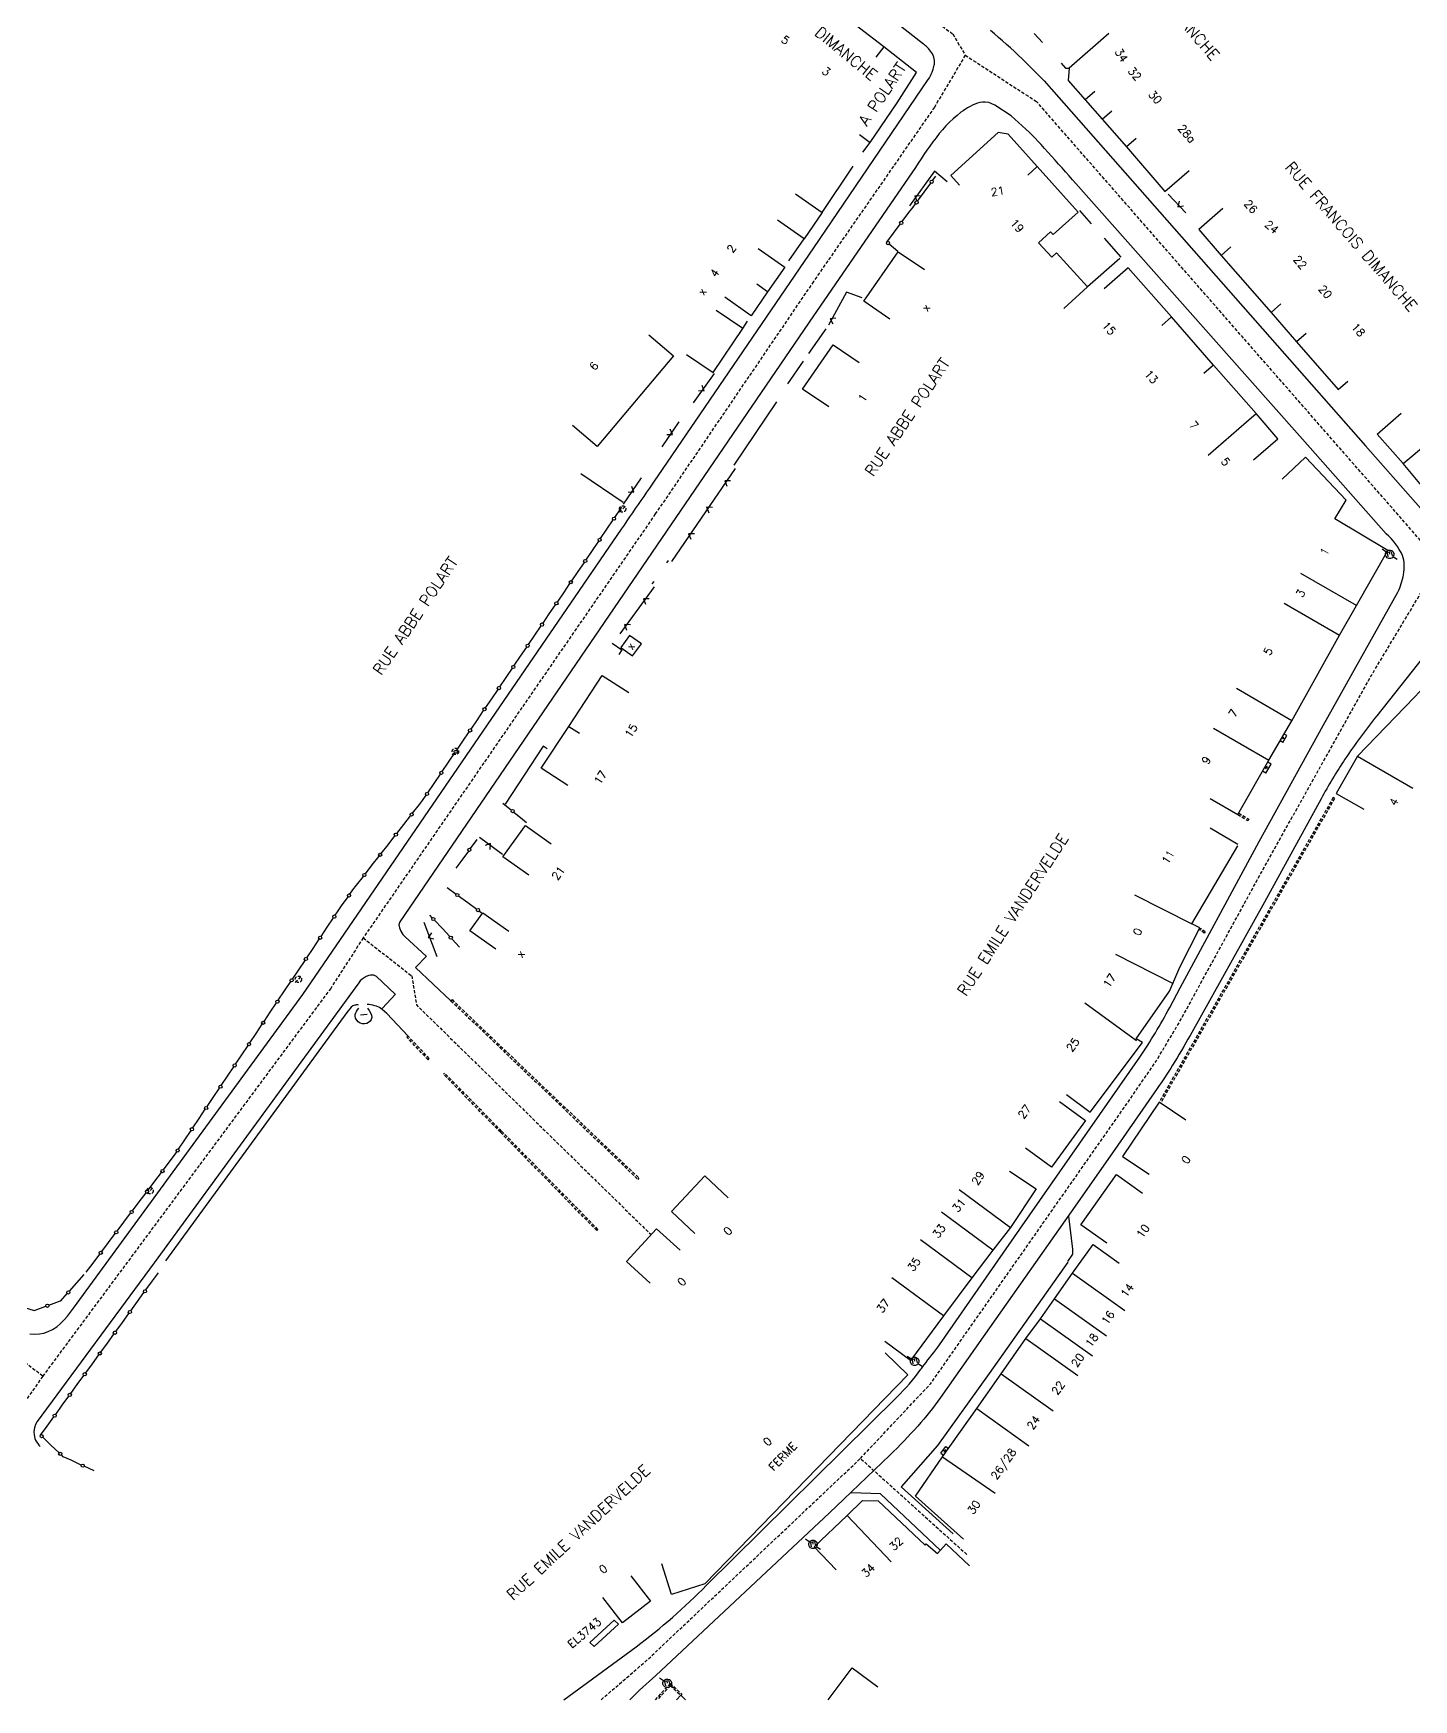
# Model space of a CAD drawing. Header units: millimetres. Extents: x 163999 to 165000, y 124000 to 125000.
# Drawn here: x 164389.1 to 164604.8, y 124000 to 124260.3 of the extents above; entities that cross this region are included whole.
import ezdxf
from ezdxf.enums import TextEntityAlignment as Align

# ---------------------------------------------------------------- set-up
doc = ezdxf.new("R2010")
doc.units = ezdxf.units.MM
doc.linetypes.add('DASHED', pattern=[0.75, 0.5, -0.25])
doc.layers.get('0').update_dxf_attribs({"linetype": 'CONTINUOUS'})
for name, color, linetype in [('W0001', 6, 'DASHED'), ('W0008', 7, 'CONTINUOUS'), ('W0100', 7, 'CONTINUOUS'), ('W0112', 1, 'DASHED'), ('W0310', 3, 'CONTINUOUS'), ('W0322', 7, 'CONTINUOUS'), ('W0471', 7, 'CONTINUOUS'), ('W0984', 7, 'CONTINUOUS'), ('W0989', 7, 'CONTINUOUS'), ('W0991', 7, 'CONTINUOUS'), ('W1102', 7, 'CONTINUOUS')]:
    doc.layers.add(name, color=color, linetype=linetype)
doc.styles.get("Standard").update_dxf_attribs({"font": 'romans.shx', "width": 0.85})

# ---------------------------------------------------------------- blocks, each defined once
blk = doc.blocks.new('T471')
for p, q in [((-0.333334, 0.333334), (-0.333334, -0.333334)), ((-0.333334, 0.333334), (0.333334, 0.333334)), ((-0.333334, 0), (0, 0)), ((0.500001, 0.500001), (1.000002, 1.000002)), ((-0.500001, -0.500001), (-1.000002, -1.000002)), ((-0.333334, -0.333334), (0.333334, -0.333334))]:
    blk.add_line(p, q)
blk.add_ellipse((0, 0), major_axis=(0.471405, 0.471405), ratio=1, start_param=5.4977871438, end_param=11.780972451)

msp = doc.modelspace()

# ---------------------------------------------------------------- linework, layer by layer
at = {"layer": 'W0001'}
for p, q in [((164516.2, 124272.69), (164532.81, 124260.21)), ((164532.81, 124260.21), (164534.76, 124256.89)), ((164534.76, 124256.89), (164529.94, 124248.78)), ((164534.76, 124256.89), (164545.91, 124249.65)), ((164529.94, 124248.78), (164511.05, 124221.56)), ((164608.85, 124177.72), (164545.91, 124249.65)), ((164511.05, 124221.56), (164486.33, 124185.23)), ((164486.33, 124185.23), (164440.68, 124119)), ((164440.68, 124119), (164435.6, 124111.12)), ((164440.68, 124119), (164448.26, 124113.08)), ((164435.6, 124111.12), (164390.6, 124050.53)), ((164390.6, 124050.53), (164381.45, 124057.61)), ((164390.6, 124050.53), (164381.17, 124036.96))]:
    msp.add_line(p, q, dxfattribs=at)
at = {"layer": 'W0001', "flags": 128}
for points in [[(164518.38, 124037.69), (164529.38, 124049.4), (164534.5, 124056.71), (164560.07, 124093.18), (164564.58, 124099.75), (164568.29, 124105.95), (164581.08, 124129.32), (164598.21, 124159.98), (164608.85, 124177.72), (164623.8, 124160.84), (164623.8, 124160.84)], [(164448.26, 124113.08), (164449.02, 124108.53), (164485.66, 124072.65), (164485.66, 124072.65)], [(164477.86, 124000), (164484.86, 124006.01), (164518.38, 124037.69), (164523.7, 124032.89), (164532.31, 124025.12), (164535.03, 124022.67), (164535.03, 124022.67)]]:
    msp.add_lwpolyline(points, dxfattribs=at)
at = {"layer": 'W0008'}
for p, q in [((164522.02, 124258.18), (164514.43, 124264.02)), ((164557.18, 124260.3), (164550.97, 124254.88)), ((164522.02, 124258.18), (164520.79, 124256.6)), ((164527.12, 124254.2), (164522.02, 124258.18)), ((164524.13, 124249.46), (164527.12, 124254.2)), ((164550.97, 124254.88), (164550.84, 124252.92)), ((164550.84, 124252.92), (164553.52, 124249.91)), ((164555.03, 124251.21), (164553.52, 124249.91)), ((164519.89, 124243.28), (164524.13, 124249.46)), ((164553.52, 124249.91), (164556.16, 124246.89)), ((164556.16, 124246.89), (164557.67, 124248.19)), ((164556.16, 124246.89), (164559.94, 124242.57)), ((164518.21, 124244.49), (164519.89, 124243.28)), ((164539.9, 124244.8), (164532.53, 124238.08)), ((164541.47, 124244.55), (164539.9, 124244.8)), ((164546, 124239.49), (164541.47, 124244.55)), ((164561.46, 124243.88), (164559.94, 124242.57)), ((164559.94, 124242.57), (164565.95, 124235.61)), ((164529.96, 124238.77), (164526.06, 124233.38)), ((164531.95, 124237.12), (164529.96, 124238.77)), ((164532.53, 124238.08), (164533.87, 124236.61)), ((164544.51, 124238.15), (164546, 124239.49)), ((164552.39, 124232.37), (164546, 124239.49)), ((164565.95, 124235.61), (164569.74, 124238.87)), ((164508.22, 124235.22), (164512.39, 124232.33)), ((164526.87, 124234.93), (164527.18, 124234.08)), ((164527.77, 124234.89), (164526.87, 124234.93)), ((164566.45, 124235.21), (164569.25, 124232.26)), ((164512.39, 124232.33), (164509.57, 124228.22)), ((164548.48, 124228.87), (164552.39, 124232.37)), ((164568.19, 124234.1), (164567.99, 124233.22)), ((164567.99, 124233.22), (164568.88, 124233.38)), ((164574.99, 124232.96), (164571.23, 124229.67)), ((164509.57, 124228.22), (164505.41, 124231.1)), ((164571.23, 124229.67), (164574.76, 124225.63)), ((164546.2, 124227.6), (164548.07, 124229.32)), ((164548.27, 124225.33), (164546.2, 124227.6)), ((164548.07, 124229.32), (164548.48, 124228.87)), ((164502.4, 124226.69), (164506.55, 124223.79)), ((164518.92, 124218.46), (164524.3, 124226.2)), ((164524.3, 124226.2), (164528.37, 124223.41)), ((164549.01, 124226.01), (164548.27, 124225.33)), ((164553.87, 124220.69), (164549.01, 124226.01)), ((164576.26, 124226.95), (164574.76, 124225.63)), ((164574.76, 124225.63), (164582.58, 124216.71)), ((164506.55, 124223.79), (164503.87, 124219.91)), ((164560.21, 124223.69), (164556.45, 124220.39)), ((164566.98, 124216), (164560.21, 124223.69)), ((164503.87, 124219.91), (164501.33, 124216.2)), ((164503.87, 124219.91), (164502.19, 124221.11)), ((164516.21, 124219.89), (164513.39, 124214.7)), ((164518.67, 124218.98), (164516.21, 124219.89)), ((164550.17, 124217.32), (164553.87, 124220.69)), ((164499.98, 124214.21), (164495.83, 124217)), ((164501.33, 124216.2), (164497.18, 124219.1)), ((164522.99, 124215.68), (164518.92, 124218.46)), ((164582.58, 124216.71), (164584.08, 124218.03)), ((164582.58, 124216.71), (164586.52, 124212.1)), ((164495.37, 124207.35), (164499.98, 124214.21)), ((164514.56, 124215.81), (164513.67, 124215.73)), ((164513.67, 124215.73), (164514.09, 124214.93)), ((164565.48, 124214.69), (164566.98, 124216)), ((164573.53, 124208.47), (164566.98, 124216)), ((164485.33, 124213.23), (164489.18, 124209.94)), ((164509.35, 124204.74), (164514.12, 124211.64)), ((164514.12, 124211.64), (164518.2, 124208.87)), ((164588.03, 124213.42), (164586.52, 124212.1)), ((164586.52, 124212.1), (164593.03, 124204.66)), ((164489.18, 124209.94), (164477.25, 124195.78)), ((164491.22, 124210.15), (164495.37, 124207.35)), ((164492.29, 124202.58), (164495.57, 124207.16)), ((164573.53, 124208.47), (164572.03, 124207.15)), ((164580.19, 124200.92), (164573.53, 124208.47)), ((164493.05, 124204.5), (164493.95, 124204.47)), ((164493.95, 124204.47), (164493.63, 124205.31)), ((164513.43, 124201.97), (164509.35, 124204.74)), ((164593.03, 124204.66), (164594.54, 124205.98)), ((164477.25, 124195.78), (164473.4, 124199.06)), ((164487.4, 124195.72), (164490.03, 124199.61)), ((164489.01, 124197.65), (164488.67, 124198.49)), ((164578.68, 124199.6), (164580.19, 124200.92)), ((164488.11, 124197.66), (164489.01, 124197.65)), ((164481.38, 124186.74), (164484.18, 124190.86)), ((164498.8, 124192.32), (164488.86, 124177.8)), ((164482.09, 124188.67), (164482.99, 124188.66)), ((164482.99, 124188.66), (164482.65, 124189.5)), ((164497.18, 124190.39), (164497.51, 124189.56)), ((164498.08, 124190.38), (164497.18, 124190.39)), ((164494.35, 124186.27), (164494.69, 124185.43)), ((164495.25, 124186.26), (164494.35, 124186.27)), ((164491.53, 124182.14), (164491.86, 124181.31)), ((164492.43, 124182.13), (164491.53, 124182.14)), ((164486.13, 124173.86), (164480.78, 124166.49)), ((164484.46, 124171.99), (164484.78, 124171.14)), ((164485.36, 124171.95), (164484.46, 124171.99)), ((164481.53, 124167.94), (164481.84, 124167.09)), ((164482.43, 124167.9), (164481.53, 124167.94)), ((164482.31, 124166.22), (164480.93, 124164.37)), ((164484.15, 124164.92), (164482.31, 124166.22)), ((164482.77, 124163.06), (164484.15, 124164.92)), ((164480.93, 124164.37), (164482.77, 124163.06)), ((164472.84, 124152.04), (164478.02, 124160)), ((164478.02, 124160), (164482.18, 124157.33)), ((164468.49, 124145.5), (164472.84, 124152.04)), ((164472.84, 124152.04), (164474.49, 124151.01)), ((164472.65, 124142.82), (164468.49, 124145.5)), ((164462.51, 124131.67), (164466.04, 124136.55)), ((164466.04, 124136.55), (164470.07, 124133.69)), ((164462.45, 124132.05), (164458.83, 124134.7)), ((164460.58, 124133.73), (164459.74, 124133.42)), ((164460.54, 124132.82), (164460.58, 124133.73)), ((164466.54, 124128.81), (164462.51, 124131.67)), ((164457.36, 124120.1), (164459.39, 124122.91)), ((164459.39, 124122.91), (164463.42, 124120.05)), ((164450.18, 124121.47), (164452.18, 124116.11)), ((164451.35, 124119.77), (164450.82, 124119.04)), ((164450.82, 124119.04), (164451.7, 124118.84)), ((164461.39, 124117.24), (164457.36, 124120.1)), ((164443.67, 124107.97), (164445.72, 124110.21)), ((164550.9, 124075.51), (164551.54, 124070.37))]:
    msp.add_line(p, q, dxfattribs=at)
at = {"layer": 'W0008', "flags": 128}
for points in [[(164547.07, 124252.87), (164597.32, 124195.86), (164607.43, 124184.37, 0.1778), (164608.58, 124183.75, 0.201), (164610.62, 124184.57), (164633.53, 124204.04), (164656.15, 124223.44), (164656.15, 124223.44)], [(164472.05, 124000), (164483.31, 124008.25, 0.0369), (164494.34, 124017.88), (164524.06, 124047.27, 0.0427), (164527.84, 124051.61, -0.0015), (164528.32, 124052.29, 0.0045), (164530.75, 124055.44), (164543.29, 124073.48), (164562.02, 124100.39, 0.0294), (164566.7, 124108.12), (164568.33, 124111.19), (164580.66, 124134.05), (164590.68, 124152.17), (164602.33, 124173.03, 0.0874), (164603.22, 124175.74, 0.1223), (164603.1, 124178.75, 0.0943), (164600.54, 124182.13), (164587.44, 124196.94), (164582.11, 124202.97), (164552.06, 124236.83), (164552.06, 124236.83)], [(164621.16, 124158.85), (164616.45, 124164.19, 0.1072), (164614.02, 124166.08, 0.0952), (164611.9, 124166.55, 0.1155), (164609.65, 124166.15, 0.1166), (164607.36, 124164.16), (164599.05, 124153.68, 0.0211), (164594.09, 124146.93, 0.0209), (164590.36, 124140.73), (164581.5, 124124.6), (164569.89, 124103.78, -0.012), (164567.15, 124099.11, -0.0132), (164564.77, 124095.49), (164558.12, 124085.97), (164551.3, 124076.21), (164538.57, 124058.08), (164530.91, 124047.2, -0.0282), (164527.33, 124042.75, -0.02), (164522.97, 124038.2), (164515.79, 124031.31), (164513.57, 124029.17), (164486.4, 124003.76), (164483.87, 124001.48), (164482.37, 124000)]]:
    msp.add_lwpolyline(points, format="xyb", dxfattribs=at)
for points in [[(164450.55, 124116.17), (164448.86, 124114.36), (164454.39, 124109.18), (164454.39, 124109.18)], [(164550.77, 124068.36), (164538.48, 124050.98), (164530.43, 124039.72), (164524.72, 124033.23), (164532.85, 124025.9), (164532.85, 124025.9)], [(164550.81, 124068.45), (164551.59, 124069.58), (164551.55, 124070.4), (164551.55, 124070.4)], [(164530.86, 124023.37), (164521.54, 124032.17), (164516.95, 124032.31), (164516.95, 124032.31)]]:
    msp.add_lwpolyline(points, dxfattribs=at)
at = {"layer": 'W0100'}
for p, q in [((164584.38, 124149.54), (164583.95, 124149.78)), ((164584.26, 124150.32), (164584.4, 124150.09)), ((164584.26, 124150.32), (164584.53, 124150.31)), ((164584.7, 124150.07), (164584.26, 124150.32)), ((164584.38, 124149.54), (164585.01, 124150.6)), ((164585.01, 124150.6), (164584.57, 124150.85)), ((164582.54, 124146.16), (164582.03, 124146.45)), ((164581.72, 124144.76), (164581.22, 124145.04)), ((164581.62, 124145.75), (164581.98, 124145.82)), ((164581.62, 124145.75), (164581.74, 124145.4)), ((164582.13, 124145.46), (164581.62, 124145.75)), ((164581.72, 124144.76), (164582.54, 124146.16)), ((164577.36, 124133.57), (164573.01, 124136.12)), ((164530.93, 124038.51), (164531.7, 124039.54)), ((164531.7, 124039.54), (164532.12, 124039.24)), ((164530.93, 124038.51), (164531.38, 124038.19)), ((164531.31, 124039.02), (164531.75, 124038.71)), ((164531.75, 124038.71), (164531.39, 124038.68)), ((164531.75, 124038.71), (164531.66, 124039.06))]:
    msp.add_line(p, q, dxfattribs=at)
at = {"layer": 'W0100', "flags": 128}
for points in [[(164649.43, 124224.65), (164651.59, 124222.15), (164645.68, 124217.05), (164639.81, 124211.98), (164636.1, 124208.61), (164623.2, 124197.25), (164617.4, 124191.97), (164610.79, 124186.21), (164609.04, 124186.3), (164606.3, 124189.36), (164603.17, 124193.1), (164599.13, 124197.68), (164602.88, 124200.99), (164602.88, 124200.99)], [(164579.81, 124193.68), (164583.59, 124196.95), (164580.19, 124200.92), (164580.19, 124200.92)], [(164573.02, 124140.78), (164577.35, 124138.29), (164582.21, 124146.77), (164585.78, 124152.93), (164593.23, 124166.31), (164595.87, 124170.93), (164600.78, 124179.53), (164592.53, 124184.45), (164594.27, 124187.39), (164587.91, 124194.09), (164584.28, 124190.65), (164584.28, 124190.65)], [(164615.76, 124154.67), (164619.45, 124158.04), (164614.26, 124163.72), (164611.8, 124163.77), (164608.1, 124159.94), (164604.95, 124156.62), (164596.04, 124147.4), (164592.69, 124141.58), (164597.03, 124139.09), (164597.03, 124139.09)], [(164567.21, 124111.9), (164568.27, 124114.41), (164571.43, 124120.56), (164570.15, 124121.22), (164577.37, 124133.38), (164577.37, 124133.38)], [(164550.56, 124094.56), (164554.26, 124091.76), (164562.46, 124102.66), (164561.46, 124103.26), (164566.66, 124110.66), (164567.26, 124111.96), (164567.26, 124111.96)], [(164549.51, 124093.43), (164553.54, 124090.48), (164548.22, 124083.2), (164544.18, 124086.15), (164544.18, 124086.15)], [(164492.51, 124072.84), (164488.86, 124076.25), (164494.05, 124081.81), (164497.7, 124078.39), (164497.7, 124078.39)], [(164541.67, 124082.57), (164545.84, 124079.81), (164541.85, 124073.77), (164539.06, 124070.22), (164535.8, 124065.92), (164531.35, 124059.95), (164526.2, 124052.99), (164522.18, 124055.96), (164522.18, 124055.96)], [(164556.89, 124071.31), (164552.82, 124074.2), (164558.38, 124082.04), (164562.46, 124079.15), (164562.46, 124079.15)], [(164485.54, 124065.09), (164481.85, 124068.46), (164486.51, 124073.57), (164490.2, 124070.2), (164490.2, 124070.2)], [(164534.49, 124025.1), (164526.99, 124031.8), (164531.21, 124037.96), (164536.55, 124045.47), (164540.36, 124050.89), (164544.22, 124056.41), (164546.5, 124059.52), (164548.7, 124062.62), (164551.53, 124066.61), (164554.73, 124071.11), (164558.8, 124068.21), (164558.8, 124068.21)], [(164522.22, 124054.2), (164525.81, 124050.72), (164494.08, 124018.08), (164488.86, 124016.44), (164487.36, 124021.2), (164487.36, 124021.2)], [(164514.61, 124020.27), (164511.16, 124023.89), (164516.28, 124028.78), (164518.72, 124031.1), (164521.14, 124031.05), (164528.49, 124024.14), (164528.64, 124024.32), (164530.41, 124022.81), (164531.78, 124024.35), (164535.42, 124020.93), (164535.42, 124020.93)], [(164482.5, 124019.33), (164485.56, 124015.37), (164481.19, 124011.99), (164478.13, 124015.95), (164478.13, 124015.95)], [(164480.6, 124011.78), (164476.79, 124008.29), (164476.1, 124008.94), (164479.91, 124012.43), (164480.6, 124011.78), (164480.6, 124011.78)], [(164513.35, 124000), (164517.08, 124004.98), (164521.08, 124001.98), (164521.08, 124001.98)], [(164491.05, 124000), (164490.29, 124000.71), (164489.65, 124000)]]:
    msp.add_lwpolyline(points, dxfattribs=at)
at = {"layer": 'W0100'}
msp.add_lwpolyline([(164569.2, 124090.53), (164565.06, 124093.33), (164559.35, 124084.87), (164563.5, 124082.07)], dxfattribs=at)
at = {"layer": 'W0112'}
for p, q in [((164480.71, 124185.51), (164481.71, 124186.51)), ((164454.6, 124147.63), (164455.6, 124148.63)), ((164592.24, 124140.91), (164565.05, 124093.33)), ((164592.46, 124140.79), (164565.26, 124093.19)), ((164577.48, 124138.5), (164579.05, 124137.55)), ((164592.46, 124140.79), (164592.24, 124140.91)), ((164577.35, 124138.29), (164578.92, 124137.33)), ((164579.05, 124137.55), (164578.92, 124137.33)), ((164571.53, 124120.47), (164571.38, 124120.27)), ((164572.11, 124119.74), (164571.38, 124120.27)), ((164572.26, 124119.94), (164571.53, 124120.47)), ((164572.26, 124119.94), (164572.11, 124119.74)), ((164430.07, 124112.05), (164431.07, 124113.05)), ((164454.56, 124109.36), (164454.37, 124109.09)), ((164454.39, 124109.18), (164483.63, 124081.27)), ((164454.56, 124109.36), (164483.8, 124081.46)), ((164447.51, 124103.49), (164447.69, 124103.66)), ((164450.83, 124099.98), (164447.51, 124103.49)), ((164451.01, 124100.15), (164447.69, 124103.66)), ((164450.83, 124099.98), (164451.01, 124100.15)), ((164453.41, 124097.88), (164453.23, 124097.71)), ((164462.13, 124088.63), (164453.23, 124097.71)), ((164462.31, 124088.8), (164453.41, 124097.88)), ((164565.06, 124093.33), (164565.05, 124093.33)), ((164477.18, 124073.28), (164462.13, 124088.63)), ((164477.36, 124073.46), (164462.31, 124088.8)), ((164483.63, 124081.27), (164483.8, 124081.46)), ((164406.89, 124079.02), (164407.89, 124080.02)), ((164477.36, 124073.46), (164477.18, 124073.28)), ((164488.65, 124002.55), (164486.32, 124000)), ((164488.66, 124002.2), (164486.66, 124000)), ((164488.65, 124002.55), (164490.46, 124000.89)), ((164488.66, 124002.2), (164490.29, 124000.71)), ((164490.46, 124000.89), (164490.29, 124000.71))]:
    msp.add_line(p, q, dxfattribs=at)
for centre in [(164481.21, 124186.01), (164455.1, 124148.13), (164430.57, 124112.55), (164407.39, 124079.51)]:
    msp.add_circle(centre, 0.5, dxfattribs=at)
at = {"layer": 'W0310'}
for p, q in [((164529.66, 124237.33), (164530.17, 124238.02)), ((164527.29, 124234.11), (164528.33, 124235.52)), ((164528.33, 124235.52), (164529.37, 124236.93)), ((164524.9, 124230.9), (164525.95, 124232.3)), ((164525.95, 124232.3), (164526.6, 124233.16)), ((164526.6, 124233.16), (164527, 124233.7)), ((164523.55, 124229.1), (164524.6, 124230.5)), ((164522.5, 124227.7), (164523.55, 124229.1)), ((164524.22, 124226.25), (164522.88, 124227.37)), ((164480.02, 124184.7), (164481, 124186.15)), ((164481, 124186.15), (164481.09, 124186.28)), ((164477.77, 124181.39), (164478.75, 124182.84)), ((164478.75, 124182.84), (164479.73, 124184.29)), ((164476.5, 124179.53), (164477.49, 124180.98)), ((164474.25, 124176.22), (164475.24, 124177.67)), ((164475.52, 124178.08), (164476.5, 124179.53)), ((164473.27, 124174.77), (164474.25, 124176.22)), ((164471.02, 124171.47), (164472.01, 124172.91)), ((164472.01, 124172.91), (164472.99, 124174.36)), ((164469.76, 124169.61), (164470.74, 124171.05)), ((164467.51, 124166.3), (164468.49, 124167.74)), ((164468.78, 124168.16), (164469.76, 124169.61)), ((164466.53, 124164.85), (164467.51, 124166.3)), ((164464.28, 124161.54), (164465.26, 124162.99)), ((164465.26, 124162.99), (164466.25, 124164.44)), ((164462.03, 124158.23), (164463.01, 124159.68)), ((164463.01, 124159.68), (164464, 124161.13)), ((164460.77, 124156.37), (164461.75, 124157.82)), ((164458.52, 124153.06), (164459.5, 124154.51)), ((164459.78, 124154.92), (164460.77, 124156.37)), ((164457.53, 124151.62), (164458.52, 124153.06)), ((164455.29, 124148.31), (164456.27, 124149.75)), ((164456.27, 124149.75), (164457.25, 124151.2)), ((164453.04, 124145), (164454.02, 124146.45)), ((164454.02, 124146.45), (164455.01, 124147.89)), ((164451.77, 124143.14), (164452.76, 124144.59)), ((164449.95, 124140.46), (164450.51, 124141.28)), ((164450.79, 124141.69), (164451.77, 124143.14)), ((164448.41, 124138.48), (164449.49, 124139.86)), ((164449.49, 124139.86), (164449.95, 124140.46)), ((164462.48, 124140.07), (164463.83, 124138.97)), ((164464.22, 124138.65), (164465.58, 124137.55)), ((164445.95, 124135.33), (164447.02, 124136.71)), ((164447.02, 124136.71), (164448.1, 124138.08)), ((164465.58, 124137.55), (164466.2, 124137.05)), ((164443.49, 124132.17), (164444.56, 124133.55)), ((164444.56, 124133.55), (164445.64, 124134.93)), ((164458.45, 124134.37), (164457.42, 124132.96)), ((164442.1, 124130.4), (164443.18, 124131.78)), ((164456.08, 124131.15), (164455.18, 124129.92)), ((164457.12, 124132.56), (164456.08, 124131.15)), ((164439.64, 124127.24), (164440.72, 124128.62)), ((164441.03, 124129.02), (164442.1, 124130.4)), ((164438.6, 124125.84), (164439.07, 124126.51)), ((164439.07, 124126.51), (164439.64, 124127.24)), ((164453.78, 124126.88), (164455.19, 124125.85)), ((164455.59, 124125.56), (164457.01, 124124.53)), ((164436.32, 124122.55), (164436.65, 124123.05)), ((164436.65, 124123.05), (164437.31, 124123.99)), ((164437.31, 124123.99), (164438.31, 124125.43)), ((164457.01, 124124.53), (164458.42, 124123.5)), ((164458.83, 124123.2), (164459.26, 124122.89)), ((164434.1, 124119.23), (164435.07, 124120.68)), ((164435.07, 124120.68), (164436.04, 124122.14)), ((164451.47, 124122.15), (164451.07, 124122.58)), ((164453.01, 124120.5), (164451.81, 124121.78)), ((164454.2, 124119.23), (164453.01, 124120.5)), ((164432.84, 124117.36), (164433.82, 124118.81)), ((164455.74, 124117.58), (164454.54, 124118.86)), ((164430.62, 124114.04), (164431.59, 124115.49)), ((164431.87, 124115.91), (164432.84, 124117.36)), ((164429.64, 124112.58), (164430.62, 124114.04)), ((164427.42, 124109.26), (164428.39, 124110.71)), ((164428.39, 124110.71), (164429.37, 124112.17)), ((164425.19, 124105.93), (164426.17, 124107.39)), ((164426.17, 124107.39), (164427.14, 124108.84)), ((164423.94, 124104.07), (164424.91, 124105.52)), ((164421.71, 124100.74), (164422.69, 124102.2)), ((164422.97, 124102.61), (164423.94, 124104.07)), ((164420.74, 124099.29), (164421.71, 124100.74)), ((164418.51, 124095.96), (164419.49, 124097.42)), ((164419.49, 124097.42), (164420.46, 124098.87)), ((164417.26, 124094.09), (164418.24, 124095.55)), ((164415.04, 124090.77), (164416.01, 124092.23)), ((164416.29, 124092.64), (164417.26, 124094.09)), ((164414.06, 124089.32), (164415.04, 124090.77)), ((164411.84, 124085.99), (164412.81, 124087.45)), ((164412.81, 124087.45), (164413.78, 124088.9)), ((164409.47, 124082.77), (164410.52, 124084.17)), ((164410.52, 124084.17), (164411.36, 124085.29)), ((164411.36, 124085.29), (164411.56, 124085.58)), ((164408.11, 124080.98), (164409.16, 124082.37)), ((164405.7, 124077.79), (164406.75, 124079.18)), ((164407.06, 124079.58), (164408.11, 124080.98)), ((164403.29, 124074.59), (164404.34, 124075.99)), ((164404.65, 124076.39), (164405.7, 124077.79)), ((164402.24, 124073.2), (164403.29, 124074.59)), ((164399.83, 124070), (164400.88, 124071.4)), ((164400.88, 124071.4), (164401.93, 124072.8)), ((164397.42, 124066.81), (164398.47, 124068.21)), ((164398.47, 124068.21), (164399.52, 124069.6)), ((164395.94, 124065.12), (164397.1, 124066.43)), ((164407.75, 124065.41), (164408.69, 124066.7)), ((164393.46, 124062.32), (164394.44, 124063.44)), ((164394.77, 124063.81), (164395.94, 124065.12)), ((164405.4, 124062.18), (164406.43, 124063.59)), ((164406.73, 124064), (164407.75, 124065.41)), ((164387.78, 124061.24), (164389.29, 124060.79)), ((164389.29, 124060.79), (164389.45, 124060.85)), ((164389.45, 124060.85), (164391.1, 124061.45)), ((164391.57, 124061.63), (164393.21, 124062.23)), ((164393.21, 124062.23), (164393.46, 124062.32)), ((164403.06, 124058.94), (164404.08, 124060.35)), ((164404.38, 124060.76), (164405.4, 124062.18)), ((164402.03, 124057.52), (164403.06, 124058.94)), ((164399.68, 124054.28), (164400.71, 124055.7)), ((164400.71, 124055.7), (164401.73, 124057.12)), ((164398.36, 124052.46), (164399.38, 124053.88)), ((164396.01, 124049.23), (164397.04, 124050.64)), ((164397.33, 124051.05), (164398.36, 124052.46)), ((164393.66, 124045.99), (164394.69, 124047.4)), ((164394.98, 124047.81), (164396.01, 124049.23)), ((164392.63, 124044.57), (164393.66, 124045.99)), ((164390.28, 124041.33), (164391.31, 124042.75)), ((164391.31, 124042.75), (164392.34, 124044.17)), ((164391.89, 124039.78), (164390.62, 124040.99)), ((164393.16, 124038.57), (164391.89, 124039.78)), ((164393.81, 124037.95), (164393.52, 124038.23)), ((164395.04, 124037.39), (164393.81, 124037.95)), ((164396.63, 124036.66), (164395.04, 124037.39)), ((164398.67, 124035.73), (164397.08, 124036.46))]:
    msp.add_line(p, q, dxfattribs=at)
for centre in [(164529.51, 124237.13), (164527.15, 124233.9), (164524.75, 124230.7), (164522.69, 124227.54), (164479.88, 124184.49), (164477.63, 124181.19), (164475.38, 124177.88), (164473.13, 124174.57), (164470.88, 124171.26), (164468.63, 124167.95), (164466.39, 124164.64), (164464.14, 124161.33), (164461.89, 124158.03), (164459.64, 124154.72), (164457.39, 124151.41), (164455.15, 124148.1), (164452.9, 124144.79), (164450.65, 124141.48), (164448.25, 124138.28), (164464.03, 124138.81), (164445.79, 124135.13), (164443.33, 124131.98), (164457.27, 124132.76), (164440.87, 124128.82), (164438.46, 124125.63), (164455.39, 124125.71), (164458.63, 124123.35), (164436.18, 124122.34), (164451.64, 124121.96), (164433.96, 124119.02), (164454.37, 124119.04), (164431.73, 124115.7), (164429.5, 124112.37), (164427.28, 124109.05), (164425.05, 124105.73), (164422.83, 124102.4), (164420.6, 124099.08), (164418.38, 124095.76), (164416.15, 124092.43), (164413.92, 124089.11), (164411.7, 124085.79), (164409.32, 124082.57), (164406.91, 124079.38), (164404.5, 124076.19), (164402.09, 124073), (164399.68, 124069.8), (164394.61, 124063.62), (164406.58, 124063.79), (164391.33, 124061.54), (164404.23, 124060.56), (164401.88, 124057.32), (164399.53, 124054.08), (164397.18, 124050.84), (164394.83, 124047.61), (164392.48, 124044.37), (164390.44, 124041.16), (164393.34, 124038.4), (164396.85, 124036.56)]:
    msp.add_circle(centre, 0.25, dxfattribs=at)
at = {"layer": 'W0322'}
for p, q in [((164545.55, 124260.31), (164546.81, 124258.89)), ((164549.74, 124255.63), (164550.41, 124254.85)), ((164550.41, 124254.85), (164550.97, 124254.86)), ((164518.76, 124241.77), (164519.9, 124243.28)), ((164512.39, 124232.33), (164517.25, 124239.56)), ((164552.6, 124232.63), (164554.42, 124230.56)), ((164507.21, 124224.76), (164509.58, 124228.21)), ((164556.46, 124228.33), (164559.06, 124225.35)), ((164558.92, 124225.15), (164553.87, 124220.69)), ((164499.98, 124214.21), (164500.75, 124215.36)), ((164512.96, 124214.16), (164510.26, 124210.3)), ((164509.41, 124209.08), (164506.97, 124205.57)), ((164505.27, 124202.74), (164498.59, 124192.87)), ((164481.31, 124187.03), (164474.7, 124191.52)), ((164488.35, 124177.96), (164488.09, 124177.57)), ((164486.08, 124174.7), (164485.8, 124174.3)), ((164479.59, 124165.05), (164481.1, 124164)), ((164481.1, 124164), (164480.62, 124163.28)), ((164468.79, 124148.95), (164462.89, 124139.91)), ((164469.43, 124148.55), (164468.79, 124148.95)), ((164438.14, 124107.34), (164409.79, 124068.56)), ((164438.35, 124107.63), (164438.14, 124107.34)), ((164438.57, 124107.91), (164438.35, 124107.63)), ((164438.81, 124108.16), (164438.57, 124107.91)), ((164439.08, 124108.37), (164438.81, 124108.16)), ((164439.37, 124108.49), (164439.08, 124108.37)), ((164439.49, 124108.51), (164439.37, 124108.49)), ((164439.45, 124107.03), (164439.53, 124107.28)), ((164439.6, 124108.53), (164439.49, 124108.51)), ((164439.53, 124107.28), (164439.65, 124107.52)), ((164439.72, 124108.53), (164439.6, 124108.53)), ((164439.65, 124107.52), (164439.81, 124107.77)), ((164439.84, 124108.53), (164439.72, 124108.53)), ((164439.81, 124107.77), (164439.98, 124108.01)), ((164439.96, 124108.52), (164439.84, 124108.53)), ((164441.6, 124108.59), (164441.3, 124108.62)), ((164441.35, 124108.04), (164441.6, 124107.67)), ((164441.9, 124108.54), (164441.6, 124108.59)), ((164441.6, 124107.67), (164441.81, 124107.3)), ((164441.81, 124107.3), (164441.96, 124106.94)), ((164442.2, 124108.49), (164441.9, 124108.54)), ((164442.5, 124108.41), (164442.2, 124108.49)), ((164442.78, 124108.32), (164442.5, 124108.41)), ((164443.22, 124108.11), (164442.78, 124108.32)), ((164443.63, 124107.83), (164443.22, 124108.11)), ((164444.02, 124107.52), (164443.63, 124107.83)), ((164444.38, 124107.17), (164444.02, 124107.52)), ((164439.43, 124106.77), (164439.45, 124107.03)), ((164439.5, 124106.45), (164439.43, 124106.77)), ((164439.67, 124106.14), (164439.5, 124106.45)), ((164439.91, 124105.87), (164439.67, 124106.14)), ((164440.21, 124105.67), (164439.91, 124105.87)), ((164440.55, 124105.56), (164440.21, 124105.67)), ((164441.31, 124107.03), (164440.26, 124106.95)), ((164440.89, 124105.56), (164440.55, 124105.56)), ((164441.23, 124105.64), (164440.89, 124105.56)), ((164441.53, 124105.8), (164441.23, 124105.64)), ((164441.78, 124106.02), (164441.53, 124105.8)), ((164441.95, 124106.27), (164441.78, 124106.02)), ((164442.01, 124106.59), (164441.95, 124106.27)), ((164441.96, 124106.94), (164442.01, 124106.59)), ((164447.69, 124103.66), (164444.38, 124107.17))]:
    msp.add_line(p, q, dxfattribs=at)
at = {"layer": 'W1102'}
for p, q in [((164528.23, 124258.64), (164462.66, 124309.84)), ((164528.39, 124258.51), (164528.23, 124258.64)), ((164528.54, 124258.38), (164528.39, 124258.51)), ((164528.7, 124258.24), (164528.54, 124258.38)), ((164528.84, 124258.09), (164528.7, 124258.24)), ((164539.33, 124260.22), (164538.69, 124260.74)), ((164539.97, 124259.68), (164539.33, 124260.22)), ((164540.59, 124259.14), (164539.97, 124259.68)), ((164541.22, 124258.59), (164540.59, 124259.14)), ((164541.83, 124258.03), (164541.22, 124258.59)), ((164528.99, 124257.94), (164528.84, 124258.09)), ((164529.16, 124257.75), (164528.99, 124257.94)), ((164529.33, 124257.54), (164529.16, 124257.75)), ((164529.48, 124257.33), (164529.33, 124257.54)), ((164529.62, 124257.1), (164529.48, 124257.33)), ((164529.74, 124256.87), (164529.62, 124257.1)), ((164529.83, 124256.61), (164529.74, 124256.87)), ((164529.89, 124256.34), (164529.83, 124256.61)), ((164529.93, 124256.07), (164529.89, 124256.34)), ((164529.94, 124255.79), (164529.93, 124256.07)), ((164529.93, 124255.52), (164529.94, 124255.79)), ((164542.44, 124257.47), (164541.83, 124258.03)), ((164543.05, 124256.9), (164542.44, 124257.47)), ((164543.64, 124256.33), (164543.05, 124256.9)), ((164544.24, 124255.75), (164543.64, 124256.33)), ((164544.81, 124255.18), (164544.24, 124255.75)), ((164527.98, 124251.66), (164528.98, 124253.11)), ((164528.98, 124253.11), (164529.15, 124253.38)), ((164529.15, 124253.38), (164529.31, 124253.66)), ((164529.31, 124253.66), (164529.45, 124253.94)), ((164529.45, 124253.94), (164529.57, 124254.24)), ((164529.57, 124254.24), (164529.68, 124254.54)), ((164529.68, 124254.54), (164529.75, 124254.73)), ((164529.75, 124254.73), (164529.81, 124254.92)), ((164529.81, 124254.92), (164529.86, 124255.12)), ((164529.86, 124255.12), (164529.9, 124255.32)), ((164529.9, 124255.32), (164529.93, 124255.52)), ((164545.38, 124254.6), (164544.81, 124255.18)), ((164545.94, 124254.03), (164545.38, 124254.6)), ((164546.51, 124253.45), (164545.94, 124254.03)), ((164547.07, 124252.87), (164546.51, 124253.45)), ((164511.11, 124226.83), (164527.98, 124251.66)), ((164534.09, 124247.99), (164533.47, 124247.5)), ((164534.43, 124248.23), (164534.09, 124247.99)), ((164534.77, 124248.46), (164534.43, 124248.23)), ((164535.13, 124248.68), (164534.77, 124248.46)), ((164535.5, 124248.88), (164535.13, 124248.68)), ((164535.88, 124249.07), (164535.5, 124248.88)), ((164536.26, 124249.24), (164535.88, 124249.07)), ((164536.66, 124249.39), (164536.26, 124249.24)), ((164537.06, 124249.49), (164536.66, 124249.39)), ((164537.47, 124249.55), (164537.06, 124249.49)), ((164537.87, 124249.54), (164537.47, 124249.55)), ((164538.44, 124249.49), (164537.87, 124249.54)), ((164539.4, 124249.1), (164538.44, 124249.49)), ((164541.95, 124247.41), (164539.4, 124249.1)), ((164531.21, 124245.26), (164530.7, 124244.64)), ((164531.74, 124245.86), (164531.21, 124245.26)), ((164532.29, 124246.43), (164531.74, 124245.86)), ((164532.87, 124246.98), (164532.29, 124246.43)), ((164533.47, 124247.5), (164532.87, 124246.98)), ((164544.22, 124245.35), (164541.95, 124247.41)), ((164544.72, 124244.89), (164544.22, 124245.35)), ((164529.24, 124242.7), (164528.77, 124242.04)), ((164529.71, 124243.36), (164529.24, 124242.7)), ((164530.2, 124244.01), (164529.71, 124243.36)), ((164530.7, 124244.64), (164530.2, 124244.01)), ((164545.2, 124244.41), (164544.72, 124244.89)), ((164545.68, 124243.92), (164545.2, 124244.41)), ((164546.14, 124243.43), (164545.68, 124243.92)), ((164546.61, 124242.93), (164546.14, 124243.43)), ((164547.16, 124242.33), (164546.61, 124242.93)), ((164527.41, 124240.03), (164526.96, 124239.37)), ((164527.86, 124240.7), (164527.41, 124240.03)), ((164528.31, 124241.37), (164527.86, 124240.7)), ((164528.77, 124242.04), (164528.31, 124241.37)), ((164547.71, 124241.72), (164547.16, 124242.33)), ((164548.26, 124241.11), (164547.71, 124241.72)), ((164548.81, 124240.5), (164548.26, 124241.11)), ((164549.35, 124239.9), (164548.81, 124240.5)), ((164526.96, 124239.37), (164511.05, 124216.16)), ((164549.9, 124239.28), (164549.35, 124239.9)), ((164550.44, 124238.67), (164549.9, 124239.28)), ((164550.98, 124238.06), (164550.44, 124238.67)), ((164551.52, 124237.45), (164550.98, 124238.06)), ((164552.06, 124236.83), (164551.52, 124237.45)), ((164486.77, 124191.17), (164511.11, 124226.83)), ((164511.05, 124216.16), (164461.29, 124143.35)), ((164572.72, 124194.39), (164578.68, 124199.6)), ((164603.17, 124193.1), (164610.84, 124199.51)), ((164485.89, 124189.89), (164486.33, 124190.53)), ((164486.33, 124190.53), (164486.77, 124191.17)), ((164484.13, 124187.34), (164484.57, 124187.97)), ((164484.57, 124187.97), (164485.01, 124188.61)), ((164485.01, 124188.61), (164485.45, 124189.25)), ((164485.45, 124189.25), (164485.89, 124189.89)), ((164482.37, 124184.78), (164482.81, 124185.42)), ((164482.81, 124185.42), (164483.25, 124186.06)), ((164483.25, 124186.06), (164483.69, 124186.7)), ((164483.69, 124186.7), (164484.13, 124187.34)), ((164431.24, 124110.16), (164481.05, 124182.86)), ((164481.05, 124182.86), (164481.49, 124183.5)), ((164481.49, 124183.5), (164481.93, 124184.14)), ((164481.93, 124184.14), (164482.37, 124184.78)), ((164595.87, 124170.93), (164587.21, 124175.95)), ((164584.58, 124171.32), (164593.23, 124166.31)), ((164585.78, 124152.93), (164577.13, 124157.95)), ((164573.56, 124151.79), (164582.21, 124146.77)), ((164596.04, 124147.4), (164604.71, 124142.41)), ((164461.29, 124143.35), (164446.41, 124121.5)), ((164561.22, 124125.73), (164570.15, 124121.22)), ((164446.41, 124121.5), (164446.26, 124121.05)), ((164446.26, 124121.05), (164446.33, 124120.55)), ((164446.33, 124120.55), (164446.55, 124120.04)), ((164446.55, 124120.04), (164446.88, 124119.56)), ((164446.88, 124119.56), (164447.24, 124119.17)), ((164447.24, 124119.17), (164450.53, 124116.16)), ((164567.21, 124111.9), (164558.28, 124116.41)), ((164440.51, 124112.54), (164440.23, 124112.27)), ((164440.82, 124112.78), (164440.51, 124112.54)), ((164441.16, 124112.97), (164440.82, 124112.78)), ((164441.55, 124113.11), (164441.16, 124112.97)), ((164441.8, 124113.16), (164441.55, 124113.11)), ((164442.07, 124113.18), (164441.8, 124113.16)), ((164442.32, 124113.16), (164442.07, 124113.18)), ((164442.55, 124113.09), (164442.32, 124113.16)), ((164442.75, 124112.95), (164442.55, 124113.09)), ((164445.66, 124110.2), (164442.75, 124112.95)), ((164395.43, 124061.17), (164431.24, 124110.16)), ((164439.99, 124111.96), (164408.04, 124068.22)), ((164440.23, 124112.27), (164439.99, 124111.96)), ((164553.44, 124108.87), (164561.53, 124103)), ((164533.81, 124079.71), (164541.85, 124073.77)), ((164539.06, 124070.22), (164531.02, 124076.16)), ((164535.8, 124065.92), (164527.76, 124071.86)), ((164408.04, 124068.22), (164389.75, 124043.45)), ((164531.35, 124059.95), (164523.31, 124065.9)), ((164551.53, 124066.61), (164559.68, 124060.82)), ((164394.47, 124059.92), (164394.96, 124060.54)), ((164394.96, 124060.54), (164395.43, 124061.17)), ((164548.7, 124062.62), (164556.85, 124056.83)), ((164391.47, 124057.49), (164392.15, 124057.83)), ((164392.15, 124057.83), (164392.79, 124058.26)), ((164392.79, 124058.26), (164393.39, 124058.76)), ((164393.39, 124058.76), (164393.95, 124059.32)), ((164393.95, 124059.32), (164394.47, 124059.92)), ((164546.5, 124059.52), (164554.65, 124053.73)), ((164388.61, 124057.13), (164389.35, 124057.09)), ((164389.35, 124057.09), (164390.08, 124057.14)), ((164390.08, 124057.14), (164390.79, 124057.27)), ((164390.79, 124057.27), (164391.47, 124057.49)), ((164544.22, 124056.41), (164552.37, 124050.62)), ((164540.36, 124050.89), (164548.52, 124045.1)), ((164536.55, 124045.47), (164544.7, 124039.68)), ((164389.3, 124042.46), (164389.23, 124041.9)), ((164389.48, 124042.98), (164389.3, 124042.46)), ((164389.75, 124043.45), (164389.48, 124042.98)), ((164389.23, 124041.9), (164389.25, 124041.35)), ((164389.25, 124041.35), (164389.38, 124040.82)), ((164389.38, 124040.82), (164389.5, 124040.54)), ((164389.5, 124040.54), (164389.65, 124040.27)), ((164389.65, 124040.27), (164389.82, 124040.02)), ((164389.82, 124040.02), (164390, 124039.77)), ((164390, 124039.77), (164390.2, 124039.53)), ((164531.21, 124037.96), (164539.42, 124032.24)), ((164516.28, 124028.78), (164523.18, 124021.54))]:
    msp.add_line(p, q, dxfattribs=at)

# ---------------------------------------------------------------- block references
at = {"layer": 'W0471', "rotation": 281.8336}
for p in [(164601.07, 124178.94), (164526.84, 124052.86), (164510.96, 124024.28), (164488.18, 124002.57)]:
    msp.add_blockref('T471', p, dxfattribs=at)

# ---------------------------------------------------------------- texts
at = {"layer": 'W0984'}
for s, rotation, p in [('FERME', 45.8077, (164506.24, 124038)), ('EL3743', 40.3026, (164475.25, 124010.44))]:
    msp.add_text(s, height=1.25, rotation=rotation, dxfattribs=at).set_placement(p, align=Align.MIDDLE)
at = {"layer": 'W0989'}
for s, rotation, p in [('RUE FRANCOIS DIMANCHE', 310.9172, (164564.16, 124267.8)), ('RUE F DIMANCHE', 320.5897, (164512.9, 124259.83)), ('A POLART', 55.9681, (164521.79, 124250.84)), ('RUE FRANCOIS DIMANCHE', 310.9172, (164595.08, 124228.59)), ('RUE ABBE POLART', 55.9681, (164525.7, 124200.37)), ('RUE ABBE POLART', 55.9681, (164448.82, 124169.33)), ('RUE EMILE VANDERVELDE', 56.9863, (164542.19, 124122.64)), ('RUE EMILE VANDERVELDE', 43.1167, (164474.28, 124026.13))]:
    msp.add_text(s, height=1.75, rotation=rotation, dxfattribs=at).set_placement(p, align=Align.MIDDLE)
at = {"layer": 'W0991'}
for s, rotation, p in [('5', 322.0145, (164506.67, 124259.29)), ('34', 302.1664, (164559.16, 124256.9)), ('3', 322.4232, (164513.04, 124254.36)), ('32', 311.1426, (164561.24, 124253.99)), ('30', 311.2711, (164564.44, 124250.34)), ('28a', 310.7737, (164569.39, 124244.64)), ('21', 9.841, (164539.82, 124235.64)), ('26', 311.1442, (164579.39, 124233.24)), ('19', 311.9217, (164542.87, 124230.25)), ('24', 319.3046, (164582.65, 124230.05)), ('2', 55.419, (164498.21, 124226.67)), ('22', 310.237, (164587.09, 124224.54)), ('4', 55.5235, (164495.6, 124222.87)), ('x', 55.8608, (164493.62, 124219.98)), ('20', 310.5335, (164591.01, 124219.93)), ('x', 55.188, (164528.59, 124217.48)), ('15', 311.3752, (164557.22, 124214.23)), ('18', 311.1968, (164596.18, 124213.98)), ('6', 49.8865, (164476.72, 124208.34)), ('13', 311.0135, (164563.84, 124206.66)), ('1', 55.3267, (164518.72, 124203.36)), ('7', 311.396, (164570.49, 124199.07)), ('5', 310.599, (164575.43, 124193.4)), ('1', 60.2465, (164590.9, 124179.37)), ('3', 60.3373, (164587.16, 124172.83)), ('x', 55.188, (164482.46, 124164.59)), ('5', 60.8724, (164582.08, 124163.76)), ('7', 59.918, (164576.64, 124154.11)), ('15', 56.9356, (164482.55, 124151.38)), ('9', 60.2026, (164572.41, 124146.75)), ('17', 56.4061, (164477.75, 124144.06)), ('4', 60.0973, (164601.73, 124140.25)), ('11', 59.2814, (164566.45, 124131.64)), ('21', 54.1246, (164471.16, 124129.13)), ('0', 64.0034, (164561.68, 124119.95)), ('x', 54.1122, (164465.26, 124116.52)), ('17', 56.3099, (164557.29, 124112.32)), ('25', 53.0461, (164551.57, 124102.32)), ('27', 53.8105, (164544.02, 124091.86)), ('0', 55.9983, (164569.25, 124084.35)), ('29', 56.5796, (164536.75, 124081.47)), ('31', 51.8402, (164533.77, 124077.25)), ('0', 46.9473, (164497.66, 124073.23)), ('33', 52.7926, (164530.66, 124073.21)), ('10', 54.6185, (164562.53, 124073.2)), ('35', 53.3092, (164526.76, 124068.01)), ('0', 47.6225, (164490.46, 124065.29)), ('14', 54.6131, (164560.06, 124063.94)), ('37', 53.5344, (164521.94, 124061.52)), ('16', 54.6138, (164557.05, 124059.7)), ('18', 54.6692, (164554.53, 124056.16)), ('20', 54.7249, (164552.32, 124053.04)), ('22', 54.6692, (164549.26, 124048.71)), ('24', 54.8484, (164545.41, 124043.29)), ('0', 45.8077, (164503.85, 124040.33)), ('26/28', 54.6393, (164540.81, 124036.79)), ('30', 55.5196, (164536.11, 124030.06)), ('32', 43.6326, (164523.95, 124024.35)), ('0', 37.6877, (164478.18, 124020.41)), ('34', 43.6601, (164519.59, 124020.18))]:
    msp.add_text(s, height=1.25, rotation=rotation, dxfattribs=at).set_placement(p, align=Align.MIDDLE)

doc.saveas('drawing.dxf')
